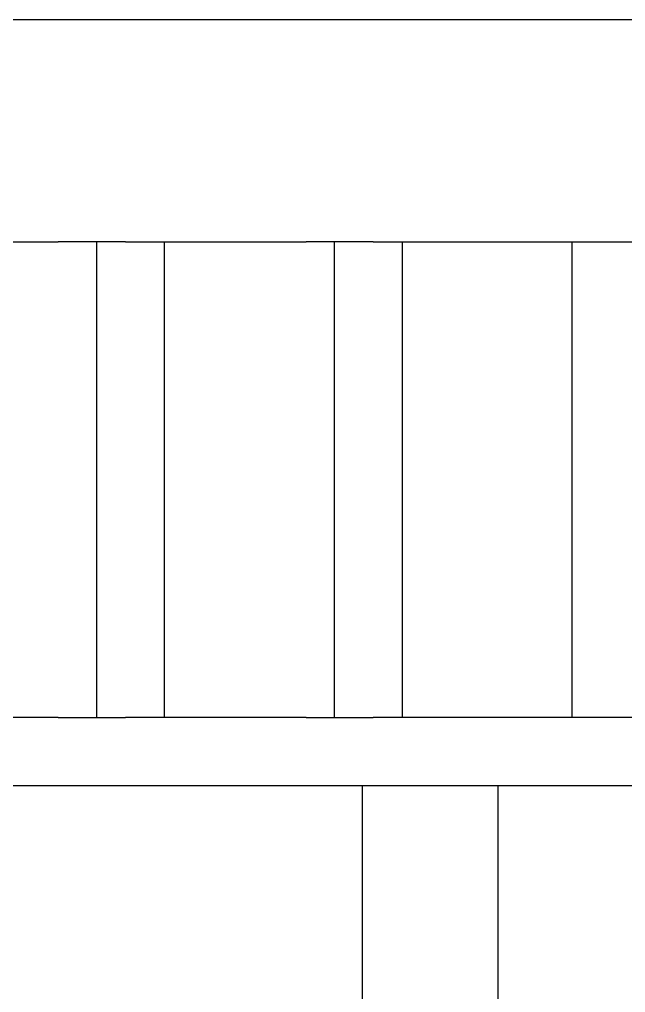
# Model space of a CAD drawing. Extents: x 396092 to 455492, y 17293 to 132793.
# Drawn here: x 404871.5 to 405050, y 46164.8 to 46451.2 of the extents above; entities that cross this region are included whole.
import ezdxf

# ---------------------------------------------------------------- set-up
doc = ezdxf.new("R2010")
doc.units = 0
doc.header["$LTSCALE"] = 1000
doc.header["$MEASUREMENT"] = 0
doc.layers.add('MU', color=34, linetype='Continuous')

msp = doc.modelspace()

# ---------------------------------------------------------------- linework, layer by layer
at = {"layer": 'MU', "color": 37}
for p, q in [((403727.73, 46451.23), (406577.73, 46451.23)), ((404829.7, 46385.76), (404882.92, 46385.76)), ((404902.7, 46385.76), (404882.92, 46385.76)), ((404902.7, 46385.76), (404955.92, 46385.76)), ((404975.7, 46385.76), (404955.92, 46385.76)), ((404975.7, 46385.76), (405074.82, 46385.76)), ((404882.92, 46245.76), (404857.49, 46245.76)), ((404882.92, 46245.76), (404902.7, 46245.76)), ((404955.92, 46245.76), (404902.7, 46245.76)), ((404955.92, 46245.76), (404975.7, 46245.76)), ((404977.49, 46245.76), (404975.7, 46245.76)), ((405017.49, 46245.76), (404977.49, 46245.76)), ((405074.82, 46245.76), (405017.49, 46245.76)), ((404857.49, 46225.76), (404977.49, 46225.76)), ((404972.49, 45700.93), (404972.49, 46225.76)), ((404977.49, 46225.76), (405017.49, 46225.76)), ((405012.49, 45719.78), (405012.49, 46225.76)), ((405017.49, 46225.76), (405137.49, 46225.76))]:
    msp.add_line(p, q, dxfattribs=at)
for points in [[(404894.27, 46245.76), (404894.27, 46385.76)], [(404914.27, 46245.76), (404914.27, 46385.76)], [(404964.27, 46245.76), (404964.27, 46385.76)], [(404984.27, 46245.76), (404984.27, 46385.76)], [(405034.27, 46245.76), (405034.27, 46385.76)]]:
    msp.add_lwpolyline(points, dxfattribs=at)

doc.saveas('drawing.dxf')
